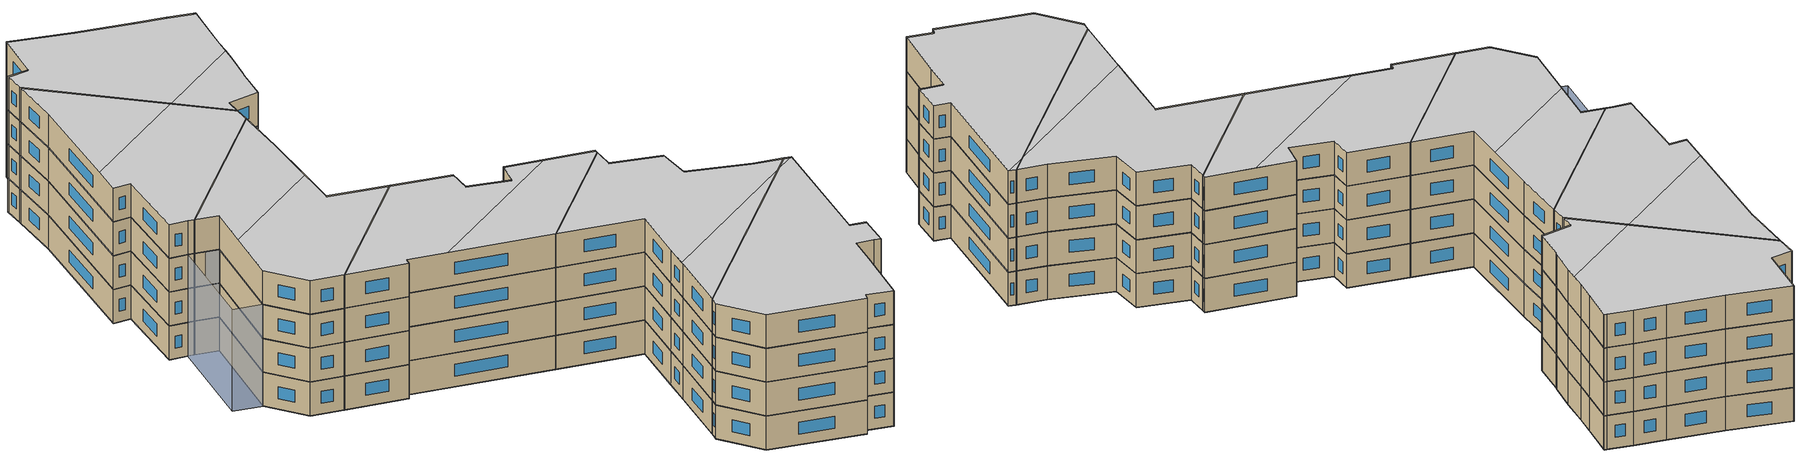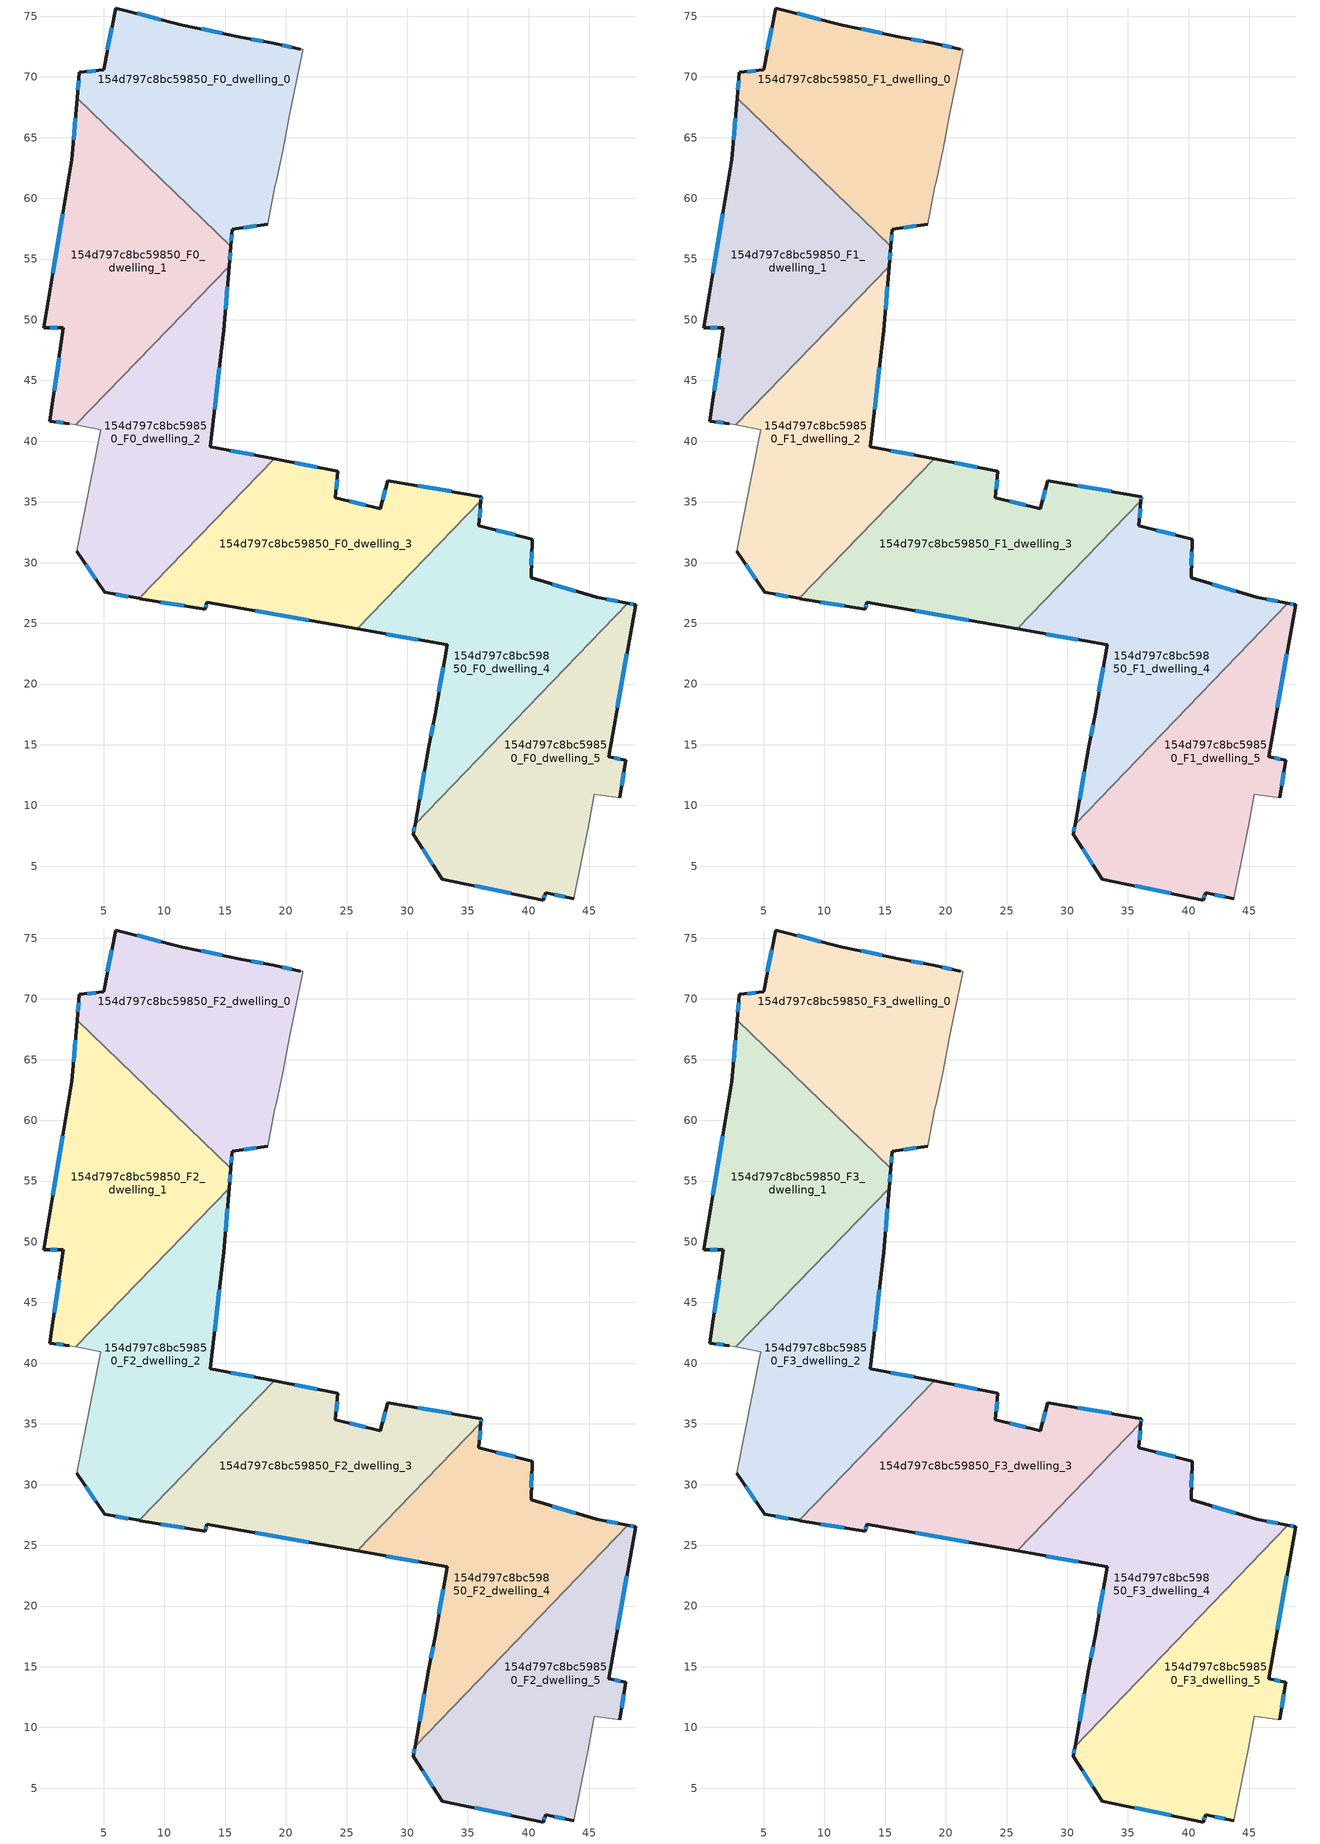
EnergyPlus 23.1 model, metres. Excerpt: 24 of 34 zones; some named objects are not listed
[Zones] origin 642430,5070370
154d797c8bc59850_F0_dwelling_0
 floor ground (EU_floor_Construction): 18.49,57.86 19.09,60.96 19.19,61.36 19.79,64.07 20.29,66.77 20.69,68.77 21.4,72.17 21.4,72.27 21.2,72.27 18.99,72.77 16.29,73.27 11.49,74.28 5.99,75.68 4.98,70.57 2.98,70.37 2.81,68.25 15.47,56.04 15.59,57.46 z0
 wall outside (EU_wall_Construction): 18.49,57.86 15.59,57.46 15.47,56.04 / 2.81,68.25 2.98,70.37 4.98,70.57 5.99,75.68 11.49,74.28 16.29,73.27 18.99,72.77 21.2,72.27 z0:3
 wall adiabatic (EU_wall_Construction): 21.2,72.27 21.4,72.27 21.4,72.17 20.69,68.77 20.29,66.77 19.79,64.07 19.19,61.36 19.09,60.96 18.49,57.86 z0:3
 wall to 154d797c8bc59850_F0_dwelling_1 (EU_wall_Construction): 15.47,56.04 2.81,68.25 z0:3
 window (EU_Window_Construction): 5.31,72.22 5.66,74.03 / 7.76,75.23 9.72,74.73 / 13.04,73.95 14.74,73.6 / 17.16,73.11 18.12,72.93 / 19.7,72.61 20.49,72.43 / 17.55,57.73 16.52,57.59 / 15.55,57 15.51,56.5 / 2.86,68.94 2.93,69.69 / 3.63,70.44 4.34,70.51 z0.97:2.03
154d797c8bc59850_F0_dwelling_1
 floor ground (EU_floor_Construction): 2.71,41.35 15.33,54.43 15.47,56.04 2.81,68.25 2.38,63.17 0.07,49.36 1.68,49.36 0.57,41.65 2.17,41.45 z0
 wall outside (EU_wall_Construction): 15.47,56.04 15.33,54.43 / 2.17,41.45 0.57,41.65 1.68,49.36 0.07,49.36 2.38,63.17 2.81,68.25 z0:3
 wall to 154d797c8bc59850_F0_dwelling_2 (EU_wall_Construction): 15.33,54.43 2.71,41.35 z0:3
 wall adiabatic (EU_wall_Construction): 2.71,41.35 2.17,41.45 z0:3
 window (EU_Window_Construction): 0.82,53.81 1.64,58.72 / 2.52,64.81 2.67,66.61 / 15.42,55.52 15.38,54.95 / 1.66,41.52 1.09,41.59 / 0.93,44.14 1.32,46.88 / 1.16,49.36 0.59,49.36 z0.97:2.03
154d797c8bc59850_F0_dwelling_2
 floor ground (EU_floor_Construction): 7.94,27.05 19.03,38.55 13.78,39.55 14.89,49.16 15.33,54.43 2.71,41.35 4.78,40.95 2.77,30.95 5.07,27.54 z0
 wall outside (EU_wall_Construction): 15.33,54.43 14.89,49.16 13.78,39.55 19.03,38.55 / 7.94,27.05 5.07,27.54 2.77,30.95 z0:3
 wall adiabatic (EU_wall_Construction): 2.77,30.95 4.78,40.95 2.71,41.35 z0:3
 wall to 154d797c8bc59850_F0_dwelling_3 (EU_wall_Construction): 19.03,38.55 7.94,27.05 z0:3
 window (EU_Window_Construction): 4.33,28.64 3.51,29.85 / 15.19,52.73 15.03,50.86 / 14.53,46.06 14.14,42.65 / 15.47,39.23 17.34,38.87 / 7.01,27.21 6,27.38 z0.97:2.03
154d797c8bc59850_F0_dwelling_3
 floor ground (EU_floor_Construction): 25.88,24.54 36.07,35.11 36.1,35.44 28.39,36.74 27.79,34.44 24.09,35.34 24.29,37.54 19.03,38.55 7.94,27.05 7.97,27.04 13.38,26.14 13.48,26.74 z0
 wall outside (EU_wall_Construction): 25.88,24.54 13.48,26.74 13.38,26.14 7.97,27.04 7.94,27.05 / 19.03,38.55 24.29,37.54 24.09,35.34 27.79,34.44 28.39,36.74 36.1,35.44 36.07,35.11 z0:3
 wall to 154d797c8bc59850_F0_dwelling_4 (EU_wall_Construction): 36.07,35.11 25.88,24.54 z0:3
 window (EU_Window_Construction): 27.98,35.18 28.2,36 / 30.88,36.32 33.61,35.86 / 36.09,35.33 36.08,35.21 / 21.88,25.25 17.48,26.03 / 13.45,26.55 13.41,26.33 / 11.63,26.43 9.72,26.75 / 20.73,38.22 22.59,37.87 / 24.22,36.84 24.15,36.05 / 25.28,35.05 26.6,34.73 z0.97:2.03
154d797c8bc59850_F0_dwelling_4
 floor ground (EU_floor_Construction): 30.64,8.47 48.17,26.65 45.6,27.13 40.2,28.74 40.3,31.94 35.9,33.04 36.07,35.11 25.88,24.54 33.29,23.23 32.29,17.53 31.79,14.83 z0
 wall outside (EU_wall_Construction): 30.64,8.47 31.79,14.83 32.29,17.53 33.29,23.23 25.88,24.54 / 36.07,35.11 35.9,33.04 40.3,31.94 40.2,28.74 45.6,27.13 48.17,26.65 z0:3
 wall to 154d797c8bc59850_F0_dwelling_5 (EU_wall_Construction): 48.17,26.65 30.64,8.47 z0:3
 window (EU_Window_Construction): 41.94,28.22 43.86,27.65 / 46.43,26.98 47.34,26.8 / 31.01,10.52 31.42,12.78 / 31.95,15.7 32.13,16.66 / 32.61,19.37 32.97,21.39 / 30.9,23.66 28.27,24.12 / 36.01,34.44 35.95,33.71 / 37.32,32.68 38.88,32.29 / 40.27,30.9 40.23,29.77 z0.97:2.03
154d797c8bc59850_F0_dwelling_5
 floor ground (EU_floor_Construction): 43.69,2.31 44.9,8.22 45.4,10.92 46.9,10.72 47.5,10.62 48,13.72 46.6,14.02 48.8,26.53 48.17,26.65 30.64,8.47 30.48,7.62 32.89,3.92 41.19,2.21 41.39,2.82 z0
 wall outside (EU_wall_Construction): 43.69,2.31 41.39,2.82 41.19,2.21 32.89,3.92 30.48,7.62 30.64,8.47 / 48.17,26.65 48.8,26.53 46.6,14.02 48,13.72 47.5,10.62 z0:3
 wall adiabatic (EU_wall_Construction): 47.5,10.62 46.9,10.72 45.4,10.92 44.9,8.22 43.69,2.31 z0:3
 window (EU_Window_Construction): 47.84,12.72 47.66,11.62 / 42.95,2.48 42.13,2.65 / 41.33,2.62 41.26,2.41 / 38.51,2.76 35.56,3.37 / 32.11,5.11 31.26,6.43 / 30.53,7.9 30.59,8.2 / 48.38,26.61 48.6,26.57 / 48.09,22.5 47.31,18.05 / 47.05,13.92 47.55,13.82 z0.97:2.03
154d797c8bc59850_F1_dwelling_0
 floor to 154d797c8bc59850_F0_dwelling_0 (EU_floor_Construction): 18.49,57.86 19.09,60.96 19.19,61.36 19.79,64.07 20.29,66.77 20.69,68.77 21.4,72.17 21.4,72.27 21.2,72.27 18.99,72.77 16.29,73.27 11.49,74.28 5.99,75.68 4.98,70.57 2.98,70.37 2.81,68.25 15.47,56.04 15.59,57.46 z3
 wall outside (EU_wall_Construction): 18.49,57.86 15.59,57.46 15.47,56.04 / 2.81,68.25 2.98,70.37 4.98,70.57 5.99,75.68 11.49,74.28 16.29,73.27 18.99,72.77 21.2,72.27 z3:6
 wall adiabatic (EU_wall_Construction): 21.2,72.27 21.4,72.27 21.4,72.17 20.69,68.77 20.29,66.77 19.79,64.07 19.19,61.36 19.09,60.96 18.49,57.86 z3:6
 wall to 154d797c8bc59850_F1_dwelling_1 (EU_wall_Construction): 15.47,56.04 2.81,68.25 z3:6
 window (EU_Window_Construction): 5.31,72.22 5.66,74.03 / 7.76,75.23 9.72,74.73 / 13.04,73.95 14.74,73.6 / 17.16,73.11 18.12,72.93 / 19.7,72.61 20.49,72.43 / 17.55,57.73 16.52,57.59 / 15.55,57 15.51,56.5 / 2.86,68.94 2.93,69.69 / 3.63,70.44 4.34,70.51 z3.97:5.03
154d797c8bc59850_F1_dwelling_1
 floor to 154d797c8bc59850_F0_dwelling_1 (EU_floor_Construction): 2.71,41.35 15.33,54.43 15.47,56.04 2.81,68.25 2.38,63.17 0.07,49.36 1.68,49.36 0.57,41.65 2.17,41.45 z3
 wall outside (EU_wall_Construction): 15.47,56.04 15.33,54.43 / 2.17,41.45 0.57,41.65 1.68,49.36 0.07,49.36 2.38,63.17 2.81,68.25 z3:6
 wall to 154d797c8bc59850_F1_dwelling_2 (EU_wall_Construction): 15.33,54.43 2.71,41.35 z3:6
 wall adiabatic (EU_wall_Construction): 2.71,41.35 2.17,41.45 z3:6
 window (EU_Window_Construction): 0.82,53.81 1.64,58.72 / 2.52,64.81 2.67,66.61 / 15.42,55.52 15.38,54.95 / 1.66,41.52 1.09,41.59 / 0.93,44.14 1.32,46.88 / 1.16,49.36 0.59,49.36 z3.97:5.03
154d797c8bc59850_F1_dwelling_2
 floor to 154d797c8bc59850_F0_dwelling_2 (EU_floor_Construction): 7.94,27.05 19.03,38.55 13.78,39.55 14.89,49.16 15.33,54.43 2.71,41.35 4.78,40.95 2.77,30.95 5.07,27.54 z3
 wall outside (EU_wall_Construction): 15.33,54.43 14.89,49.16 13.78,39.55 19.03,38.55 / 7.94,27.05 5.07,27.54 2.77,30.95 z3:6
 wall adiabatic (EU_wall_Construction): 2.77,30.95 4.78,40.95 2.71,41.35 z3:6
 wall to 154d797c8bc59850_F1_dwelling_3 (EU_wall_Construction): 19.03,38.55 7.94,27.05 z3:6
 window (EU_Window_Construction): 4.33,28.64 3.51,29.85 / 15.19,52.73 15.03,50.86 / 14.53,46.06 14.14,42.65 / 15.47,39.23 17.34,38.87 / 7.01,27.21 6,27.38 z3.97:5.03
154d797c8bc59850_F1_dwelling_3
 floor to 154d797c8bc59850_F0_dwelling_3 (EU_floor_Construction): 25.88,24.54 36.07,35.11 36.1,35.44 28.39,36.74 27.79,34.44 24.09,35.34 24.29,37.54 19.03,38.55 7.94,27.05 7.97,27.04 13.38,26.14 13.48,26.74 z3
 wall outside (EU_wall_Construction): 25.88,24.54 13.48,26.74 13.38,26.14 7.97,27.04 7.94,27.05 / 19.03,38.55 24.29,37.54 24.09,35.34 27.79,34.44 28.39,36.74 36.1,35.44 36.07,35.11 z3:6
 wall to 154d797c8bc59850_F1_dwelling_4 (EU_wall_Construction): 36.07,35.11 25.88,24.54 z3:6
 window (EU_Window_Construction): 27.98,35.18 28.2,36 / 30.88,36.32 33.61,35.86 / 36.09,35.33 36.08,35.21 / 21.88,25.25 17.48,26.03 / 13.45,26.55 13.41,26.33 / 11.63,26.43 9.72,26.75 / 20.73,38.22 22.59,37.87 / 24.22,36.84 24.15,36.05 / 25.28,35.05 26.6,34.73 z3.97:5.03
154d797c8bc59850_F1_dwelling_4
 floor to 154d797c8bc59850_F0_dwelling_4 (EU_floor_Construction): 30.64,8.47 48.17,26.65 45.6,27.13 40.2,28.74 40.3,31.94 35.9,33.04 36.07,35.11 25.88,24.54 33.29,23.23 32.29,17.53 31.79,14.83 z3
 wall outside (EU_wall_Construction): 30.64,8.47 31.79,14.83 32.29,17.53 33.29,23.23 25.88,24.54 / 36.07,35.11 35.9,33.04 40.3,31.94 40.2,28.74 45.6,27.13 48.17,26.65 z3:6
 wall to 154d797c8bc59850_F1_dwelling_5 (EU_wall_Construction): 48.17,26.65 30.64,8.47 z3:6
 window (EU_Window_Construction): 41.94,28.22 43.86,27.65 / 46.43,26.98 47.34,26.8 / 31.01,10.52 31.42,12.78 / 31.95,15.7 32.13,16.66 / 32.61,19.37 32.97,21.39 / 30.9,23.66 28.27,24.12 / 36.01,34.44 35.95,33.71 / 37.32,32.68 38.88,32.29 / 40.27,30.9 40.23,29.77 z3.97:5.03
154d797c8bc59850_F1_dwelling_5
 floor to 154d797c8bc59850_F0_dwelling_5 (EU_floor_Construction): 43.69,2.31 44.9,8.22 45.4,10.92 46.9,10.72 47.5,10.62 48,13.72 46.6,14.02 48.8,26.53 48.17,26.65 30.64,8.47 30.48,7.62 32.89,3.92 41.19,2.21 41.39,2.82 z3
 wall outside (EU_wall_Construction): 43.69,2.31 41.39,2.82 41.19,2.21 32.89,3.92 30.48,7.62 30.64,8.47 / 48.17,26.65 48.8,26.53 46.6,14.02 48,13.72 47.5,10.62 z3:6
 wall adiabatic (EU_wall_Construction): 47.5,10.62 46.9,10.72 45.4,10.92 44.9,8.22 43.69,2.31 z3:6
 window (EU_Window_Construction): 47.84,12.72 47.66,11.62 / 42.95,2.48 42.13,2.65 / 41.33,2.62 41.26,2.41 / 38.51,2.76 35.56,3.37 / 32.11,5.11 31.26,6.43 / 30.53,7.9 30.59,8.2 / 48.38,26.61 48.6,26.57 / 48.09,22.5 47.31,18.05 / 47.05,13.92 47.55,13.82 z3.97:5.03
154d797c8bc59850_F2_dwelling_0
 floor to 154d797c8bc59850_F1_dwelling_0 (EU_floor_Construction): 18.49,57.86 19.09,60.96 19.19,61.36 19.79,64.07 20.29,66.77 20.69,68.77 21.4,72.17 21.4,72.27 21.2,72.27 18.99,72.77 16.29,73.27 11.49,74.28 5.99,75.68 4.98,70.57 2.98,70.37 2.81,68.25 15.47,56.04 15.59,57.46 z6
 wall outside (EU_wall_Construction): 18.49,57.86 15.59,57.46 15.47,56.04 / 2.81,68.25 2.98,70.37 4.98,70.57 5.99,75.68 11.49,74.28 16.29,73.27 18.99,72.77 21.2,72.27 z6:9
 wall adiabatic (EU_wall_Construction): 21.2,72.27 21.4,72.27 21.4,72.17 20.69,68.77 20.29,66.77 19.79,64.07 19.19,61.36 19.09,60.96 18.49,57.86 z6:9
 wall to 154d797c8bc59850_F2_dwelling_1 (EU_wall_Construction): 15.47,56.04 2.81,68.25 z6:9
 window (EU_Window_Construction): 5.31,72.22 5.66,74.03 / 7.76,75.23 9.72,74.73 / 13.04,73.95 14.74,73.6 / 17.16,73.11 18.12,72.93 / 19.7,72.61 20.49,72.43 / 17.55,57.73 16.52,57.59 / 15.55,57 15.51,56.5 / 2.86,68.94 2.93,69.69 / 3.63,70.44 4.34,70.51 z6.97:8.03
154d797c8bc59850_F2_dwelling_1
 floor to 154d797c8bc59850_F1_dwelling_1 (EU_floor_Construction): 2.71,41.35 15.33,54.43 15.47,56.04 2.81,68.25 2.38,63.17 0.07,49.36 1.68,49.36 0.57,41.65 2.17,41.45 z6
 wall outside (EU_wall_Construction): 15.47,56.04 15.33,54.43 / 2.17,41.45 0.57,41.65 1.68,49.36 0.07,49.36 2.38,63.17 2.81,68.25 z6:9
 wall to 154d797c8bc59850_F2_dwelling_2 (EU_wall_Construction): 15.33,54.43 2.71,41.35 z6:9
 wall adiabatic (EU_wall_Construction): 2.71,41.35 2.17,41.45 z6:9
 window (EU_Window_Construction): 0.82,53.81 1.64,58.72 / 2.52,64.81 2.67,66.61 / 15.42,55.52 15.38,54.95 / 1.66,41.52 1.09,41.59 / 0.93,44.14 1.32,46.88 / 1.16,49.36 0.59,49.36 z6.97:8.03
154d797c8bc59850_F2_dwelling_2
 floor to 154d797c8bc59850_F1_dwelling_2 (EU_floor_Construction): 7.94,27.05 19.03,38.55 13.78,39.55 14.89,49.16 15.33,54.43 2.71,41.35 4.78,40.95 2.77,30.95 5.07,27.54 z6
 wall outside (EU_wall_Construction): 15.33,54.43 14.89,49.16 13.78,39.55 19.03,38.55 / 7.94,27.05 5.07,27.54 2.77,30.95 z6:9
 wall adiabatic (EU_wall_Construction): 2.77,30.95 4.78,40.95 2.71,41.35 z6:9
 wall to 154d797c8bc59850_F2_dwelling_3 (EU_wall_Construction): 19.03,38.55 7.94,27.05 z6:9
 window (EU_Window_Construction): 4.33,28.64 3.51,29.85 / 15.19,52.73 15.03,50.86 / 14.53,46.06 14.14,42.65 / 15.47,39.23 17.34,38.87 / 7.01,27.21 6,27.38 z6.97:8.03
154d797c8bc59850_F2_dwelling_3
 floor to 154d797c8bc59850_F1_dwelling_3 (EU_floor_Construction): 25.88,24.54 36.07,35.11 36.1,35.44 28.39,36.74 27.79,34.44 24.09,35.34 24.29,37.54 19.03,38.55 7.94,27.05 7.97,27.04 13.38,26.14 13.48,26.74 z6
 wall outside (EU_wall_Construction): 25.88,24.54 13.48,26.74 13.38,26.14 7.97,27.04 7.94,27.05 / 19.03,38.55 24.29,37.54 24.09,35.34 27.79,34.44 28.39,36.74 36.1,35.44 36.07,35.11 z6:9
 wall to 154d797c8bc59850_F2_dwelling_4 (EU_wall_Construction): 36.07,35.11 25.88,24.54 z6:9
 window (EU_Window_Construction): 27.98,35.18 28.2,36 / 30.88,36.32 33.61,35.86 / 36.09,35.33 36.08,35.21 / 21.88,25.25 17.48,26.03 / 13.45,26.55 13.41,26.33 / 11.63,26.43 9.72,26.75 / 20.73,38.22 22.59,37.87 / 24.22,36.84 24.15,36.05 / 25.28,35.05 26.6,34.73 z6.97:8.03
154d797c8bc59850_F2_dwelling_4
 floor to 154d797c8bc59850_F1_dwelling_4 (EU_floor_Construction): 30.64,8.47 48.17,26.65 45.6,27.13 40.2,28.74 40.3,31.94 35.9,33.04 36.07,35.11 25.88,24.54 33.29,23.23 32.29,17.53 31.79,14.83 z6
 wall outside (EU_wall_Construction): 30.64,8.47 31.79,14.83 32.29,17.53 33.29,23.23 25.88,24.54 / 36.07,35.11 35.9,33.04 40.3,31.94 40.2,28.74 45.6,27.13 48.17,26.65 z6:9
 wall to 154d797c8bc59850_F2_dwelling_5 (EU_wall_Construction): 48.17,26.65 30.64,8.47 z6:9
 window (EU_Window_Construction): 41.94,28.22 43.86,27.65 / 46.43,26.98 47.34,26.8 / 31.01,10.52 31.42,12.78 / 31.95,15.7 32.13,16.66 / 32.61,19.37 32.97,21.39 / 30.9,23.66 28.27,24.12 / 36.01,34.44 35.95,33.71 / 37.32,32.68 38.88,32.29 / 40.27,30.9 40.23,29.77 z6.97:8.03
154d797c8bc59850_F2_dwelling_5
 floor to 154d797c8bc59850_F1_dwelling_5 (EU_floor_Construction): 43.69,2.31 44.9,8.22 45.4,10.92 46.9,10.72 47.5,10.62 48,13.72 46.6,14.02 48.8,26.53 48.17,26.65 30.64,8.47 30.48,7.62 32.89,3.92 41.19,2.21 41.39,2.82 z6
 wall outside (EU_wall_Construction): 43.69,2.31 41.39,2.82 41.19,2.21 32.89,3.92 30.48,7.62 30.64,8.47 / 48.17,26.65 48.8,26.53 46.6,14.02 48,13.72 47.5,10.62 z6:9
 wall adiabatic (EU_wall_Construction): 47.5,10.62 46.9,10.72 45.4,10.92 44.9,8.22 43.69,2.31 z6:9
 window (EU_Window_Construction): 47.84,12.72 47.66,11.62 / 42.95,2.48 42.13,2.65 / 41.33,2.62 41.26,2.41 / 38.51,2.76 35.56,3.37 / 32.11,5.11 31.26,6.43 / 30.53,7.9 30.59,8.2 / 48.38,26.61 48.6,26.57 / 48.09,22.5 47.31,18.05 / 47.05,13.92 47.55,13.82 z6.97:8.03
154d797c8bc59850_F3_dwelling_0
 floor to 154d797c8bc59850_F2_dwelling_0 (EU_floor_Construction): 18.49,57.86 19.09,60.96 19.19,61.36 19.79,64.07 20.29,66.77 20.69,68.77 21.4,72.17 21.4,72.27 21.2,72.27 18.99,72.77 16.29,73.27 11.49,74.28 5.99,75.68 4.98,70.57 2.98,70.37 2.81,68.25 15.47,56.04 15.59,57.46 z9
 wall outside (EU_wall_Construction): 18.49,57.86 15.59,57.46 15.47,56.04 / 2.81,68.25 2.98,70.37 4.98,70.57 5.99,75.68 11.49,74.28 16.29,73.27 18.99,72.77 21.2,72.27 z9:12
 wall adiabatic (EU_wall_Construction): 21.2,72.27 21.4,72.27 21.4,72.17 20.69,68.77 20.29,66.77 19.79,64.07 19.19,61.36 19.09,60.96 18.49,57.86 z9:12
 wall to 154d797c8bc59850_F3_dwelling_1 (EU_wall_Construction): 15.47,56.04 2.81,68.25 z9:12
 window (EU_Window_Construction): 5.31,72.22 5.66,74.03 / 7.76,75.23 9.72,74.73 / 13.04,73.95 14.74,73.6 / 17.16,73.11 18.12,72.93 / 19.7,72.61 20.49,72.43 / 17.55,57.73 16.52,57.59 / 15.55,57 15.51,56.5 / 2.86,68.94 2.93,69.69 / 3.63,70.44 4.34,70.51 z9.97:11.03
 ceiling to 154d797c8bc59850_F4_dwelling_0 (EU_floor_Construction): 21.4,72.27 21.4,72.17 20.69,68.77 20.29,66.77 20.04,65.41 11.62,59.75 2.81,68.25 2.98,70.37 4.98,70.57 5.99,75.68 11.49,74.28 16.29,73.27 18.99,72.77 21.2,72.27 z12
 ceiling to 154d797c8bc59850_F4_dwelling_1 (EU_floor_Construction): 20.04,65.41 19.79,64.07 19.19,61.36 19.09,60.96 18.49,57.86 15.59,57.46 15.47,56.04 11.62,59.75 z12
154d797c8bc59850_F3_dwelling_1
 floor to 154d797c8bc59850_F2_dwelling_1 (EU_floor_Construction): 2.71,41.35 15.33,54.43 15.47,56.04 2.81,68.25 2.38,63.17 0.07,49.36 1.68,49.36 0.57,41.65 2.17,41.45 z9
 wall outside (EU_wall_Construction): 15.47,56.04 15.33,54.43 / 2.17,41.45 0.57,41.65 1.68,49.36 0.07,49.36 2.38,63.17 2.81,68.25 z9:12
 wall to 154d797c8bc59850_F3_dwelling_2 (EU_wall_Construction): 15.33,54.43 2.71,41.35 z9:12
 wall adiabatic (EU_wall_Construction): 2.71,41.35 2.17,41.45 z9:12
 window (EU_Window_Construction): 0.82,53.81 1.64,58.72 / 2.52,64.81 2.67,66.61 / 15.42,55.52 15.38,54.95 / 1.66,41.52 1.09,41.59 / 0.93,44.14 1.32,46.88 / 1.16,49.36 0.59,49.36 z9.97:11.03
 ceiling to 154d797c8bc59850_F4_dwelling_1 (EU_floor_Construction): 15.47,56.04 15.33,54.43 2.71,41.35 2.17,41.45 0.57,41.65 1.68,49.36 0.07,49.36 0.57,52.31 11.62,59.75 z12
 ceiling to 154d797c8bc59850_F4_dwelling_0 (EU_floor_Construction): 11.62,59.75 0.57,52.31 2.38,63.17 2.81,68.25 z12
154d797c8bc59850_F3_dwelling_2
 floor to 154d797c8bc59850_F2_dwelling_2 (EU_floor_Construction): 7.94,27.05 19.03,38.55 13.78,39.55 14.89,49.16 15.33,54.43 2.71,41.35 4.78,40.95 2.77,30.95 5.07,27.54 z9
 wall outside (EU_wall_Construction): 15.33,54.43 14.89,49.16 13.78,39.55 19.03,38.55 / 7.94,27.05 5.07,27.54 2.77,30.95 z9:12
 wall adiabatic (EU_wall_Construction): 2.77,30.95 4.78,40.95 2.71,41.35 z9:12
 wall to 154d797c8bc59850_F3_dwelling_3 (EU_wall_Construction): 19.03,38.55 7.94,27.05 z9:12
 window (EU_Window_Construction): 4.33,28.64 3.51,29.85 / 15.19,52.73 15.03,50.86 / 14.53,46.06 14.14,42.65 / 15.47,39.23 17.34,38.87 / 7.01,27.21 6,27.38 z9.97:11.03
 ceiling to 154d797c8bc59850_F4_dwelling_2 (EU_floor_Construction): 14.24,43.55 13.78,39.55 19.03,38.55 7.94,27.05 5.07,27.54 2.77,30.95 3.9,36.59 z12
 ceiling to 154d797c8bc59850_F4_dwelling_1 (EU_floor_Construction): 15.33,54.43 14.89,49.16 14.24,43.55 3.9,36.59 4.78,40.95 2.71,41.35 z12
154d797c8bc59850_F3_dwelling_3
 floor to 154d797c8bc59850_F2_dwelling_3 (EU_floor_Construction): 25.88,24.54 36.07,35.11 36.1,35.44 28.39,36.74 27.79,34.44 24.09,35.34 24.29,37.54 19.03,38.55 7.94,27.05 7.97,27.04 13.38,26.14 13.48,26.74 z9
 wall outside (EU_wall_Construction): 25.88,24.54 13.48,26.74 13.38,26.14 7.97,27.04 7.94,27.05 / 19.03,38.55 24.29,37.54 24.09,35.34 27.79,34.44 28.39,36.74 36.1,35.44 36.07,35.11 z9:12
 wall to 154d797c8bc59850_F3_dwelling_4 (EU_wall_Construction): 36.07,35.11 25.88,24.54 z9:12
 window (EU_Window_Construction): 27.98,35.18 28.2,36 / 30.88,36.32 33.61,35.86 / 36.09,35.33 36.08,35.21 / 21.88,25.25 17.48,26.03 / 13.45,26.55 13.41,26.33 / 11.63,26.43 9.72,26.75 / 20.73,38.22 22.59,37.87 / 24.22,36.84 24.15,36.05 / 25.28,35.05 26.6,34.73 z9.97:11.03
 ceiling to 154d797c8bc59850_F4_dwelling_2 (EU_floor_Construction): 31.77,36.17 16.86,26.14 13.48,26.74 13.38,26.14 7.97,27.04 7.94,27.05 19.03,38.55 24.29,37.54 24.09,35.34 27.79,34.44 28.39,36.74 z12
 ceiling to 154d797c8bc59850_F4_dwelling_3 (EU_floor_Construction): 36.1,35.44 36.07,35.11 25.88,24.54 16.86,26.14 31.77,36.17 z12
154d797c8bc59850_F3_dwelling_4
 floor to 154d797c8bc59850_F2_dwelling_4 (EU_floor_Construction): 30.64,8.47 48.17,26.65 45.6,27.13 40.2,28.74 40.3,31.94 35.9,33.04 36.07,35.11 25.88,24.54 33.29,23.23 32.29,17.53 31.79,14.83 z9
 wall outside (EU_wall_Construction): 30.64,8.47 31.79,14.83 32.29,17.53 33.29,23.23 25.88,24.54 / 36.07,35.11 35.9,33.04 40.3,31.94 40.2,28.74 45.6,27.13 48.17,26.65 z9:12
 wall to 154d797c8bc59850_F3_dwelling_5 (EU_wall_Construction): 48.17,26.65 30.64,8.47 z9:12
 window (EU_Window_Construction): 41.94,28.22 43.86,27.65 / 46.43,26.98 47.34,26.8 / 31.01,10.52 31.42,12.78 / 31.95,15.7 32.13,16.66 / 32.61,19.37 32.97,21.39 / 30.9,23.66 28.27,24.12 / 36.01,34.44 35.95,33.71 / 37.32,32.68 38.88,32.29 / 40.27,30.9 40.23,29.77 z9.97:11.03
 ceiling to 154d797c8bc59850_F4_dwelling_4 (EU_floor_Construction): 46.72,25.15 30.64,8.47 31.79,14.83 31.84,15.14 z12
 ceiling to 154d797c8bc59850_F4_dwelling_3 (EU_floor_Construction): 45.6,27.13 48.17,26.65 46.72,25.15 31.84,15.14 32.29,17.53 33.29,23.23 25.88,24.54 36.07,35.11 35.9,33.04 40.3,31.94 40.2,28.74 z12
154d797c8bc59850_F3_dwelling_5
 floor to 154d797c8bc59850_F2_dwelling_5 (EU_floor_Construction): 43.69,2.31 44.9,8.22 45.4,10.92 46.9,10.72 47.5,10.62 48,13.72 46.6,14.02 48.8,26.53 48.17,26.65 30.64,8.47 30.48,7.62 32.89,3.92 41.19,2.21 41.39,2.82 z9
 wall outside (EU_wall_Construction): 43.69,2.31 41.39,2.82 41.19,2.21 32.89,3.92 30.48,7.62 30.64,8.47 / 48.17,26.65 48.8,26.53 46.6,14.02 48,13.72 47.5,10.62 z9:12
 wall adiabatic (EU_wall_Construction): 47.5,10.62 46.9,10.72 45.4,10.92 44.9,8.22 43.69,2.31 z9:12
 window (EU_Window_Construction): 47.84,12.72 47.66,11.62 / 42.95,2.48 42.13,2.65 / 41.33,2.62 41.26,2.41 / 38.51,2.76 35.56,3.37 / 32.11,5.11 31.26,6.43 / 30.53,7.9 30.59,8.2 / 48.38,26.61 48.6,26.57 / 48.09,22.5 47.31,18.05 / 47.05,13.92 47.55,13.82 z9.97:11.03
 ceiling to 154d797c8bc59850_F4_dwelling_4 (EU_floor_Construction): 48.8,26.53 46.6,14.02 48,13.72 47.5,10.62 46.9,10.72 45.4,10.92 44.9,8.22 43.69,2.31 41.39,2.82 41.19,2.21 32.89,3.92 30.48,7.62 30.64,8.47 46.72,25.15 48.79,26.53 z12
 ceiling to 154d797c8bc59850_F4_dwelling_3 (EU_floor_Construction): 48.79,26.53 46.72,25.15 48.17,26.65 z12
shading: 2.17,41.45 4.78,40.95 / 4.78,40.95 2.84,30.93 / 2.84,30.93 0.24,31.43 / 0.24,31.43 2.17,41.45 z0:9
[Building]
EU S2 Campaign: North Axis=0; Terrain=City; Solar Distribution=FullExterior
[Site:Location]
Lyon-Bron: Latitude=45.75; Longitude=5; Time Zone=1; Elevation=198
[SizingPeriod:WeatherFileDays]
AnnualSizingPeriod: Begin Month=1; Begin Day of Month=1; End Month=12; End Day of Month=31; Day of Week for Start Day=Monday; Use Weather File Daylight Saving Period=No; Use Weather File Rain and Snow Indicators=No
[MATERIAL]
EU_InternalMass_Material: Roughness=MediumRough; Thickness=0.1; Conductivity=1; Density=1800; Specific Heat=900; Thermal Absorptance=0.9; Solar Absorptance=0.7; Visible Absorptance=0.7
[MATERIAL:NOMASS] Roughness=MediumRough; Thermal Absorptance=0.9; Solar Absorptance=0.7; Visible Absorptance=0.7
Name | Thermal Resistance
EU_wall_NoMass | 1.1366
EU_floor_NoMass | 1.85445
[WINDOWMATERIAL:SIMPLEGLAZINGSYSTEM]
EU_Window_SimpleGlazing: UFactor=2.60161; Solar Heat Gain Coefficient=0.76; Visible Transmittance=0.76
[CONSTRUCTION]
EU_wall_Construction: EU_wall_NoMass
EU_floor_Construction: EU_floor_NoMass
EU_InternalMass_Construction: EU_InternalMass_Material
EU_Window_Construction: EU_Window_SimpleGlazing
[ZONE] Type=1; Multiplier=1; Ceiling Height=autocalculate; Floor Area=autocalculate; Part of Total Floor Area=Yes
Name | Volume
154d797c8bc59850_F0_dwelling_0; 154d797c8bc59850_F1_dwelling_0; 154d797c8bc59850_F2_dwelling_0; 154d797c8bc59850_F3_dwelling_0 | 645.086
154d797c8bc59850_F0_dwelling_1; 154d797c8bc59850_F1_dwelling_1; 154d797c8bc59850_F2_dwelling_1; 154d797c8bc59850_F3_dwelling_1 | 645.111
154d797c8bc59850_F0_dwelling_2; 154d797c8bc59850_F1_dwelling_2; 154d797c8bc59850_F2_dwelling_2; 154d797c8bc59850_F3_dwelling_2 | 645.115
154d797c8bc59850_F0_dwelling_3; 154d797c8bc59850_F1_dwelling_3; 154d797c8bc59850_F2_dwelling_3; 154d797c8bc59850_F3_dwelling_3 | 645.105
154d797c8bc59850_F0_dwelling_4; 154d797c8bc59850_F1_dwelling_4; 154d797c8bc59850_F2_dwelling_4; 154d797c8bc59850_F3_dwelling_4 | 645.072
154d797c8bc59850_F0_dwelling_5; 154d797c8bc59850_F1_dwelling_5; 154d797c8bc59850_F2_dwelling_5; 154d797c8bc59850_F3_dwelling_5 | 645.103
[INTERNALMASS] Construction=EU_InternalMass_Construction
Name | Zone or ZoneList | Surface Area
154d797c8bc59850_F0_dwelling_0_EU_InternalMass | 154d797c8bc59850_F0_dwelling_0 | 215.029
154d797c8bc59850_F0_dwelling_1_EU_InternalMass | 154d797c8bc59850_F0_dwelling_1 | 215.038
154d797c8bc59850_F0_dwelling_2_EU_InternalMass | 154d797c8bc59850_F0_dwelling_2 | 215.038
154d797c8bc59850_F0_dwelling_3_EU_InternalMass | 154d797c8bc59850_F0_dwelling_3 | 215.035
154d797c8bc59850_F0_dwelling_4_EU_InternalMass | 154d797c8bc59850_F0_dwelling_4 | 215.024
154d797c8bc59850_F0_dwelling_5_EU_InternalMass | 154d797c8bc59850_F0_dwelling_5 | 215.034
154d797c8bc59850_F1_dwelling_0_EU_InternalMass | 154d797c8bc59850_F1_dwelling_0 | 215.029
154d797c8bc59850_F1_dwelling_1_EU_InternalMass | 154d797c8bc59850_F1_dwelling_1 | 215.038
154d797c8bc59850_F1_dwelling_2_EU_InternalMass | 154d797c8bc59850_F1_dwelling_2 | 215.038
154d797c8bc59850_F1_dwelling_3_EU_InternalMass | 154d797c8bc59850_F1_dwelling_3 | 215.035
154d797c8bc59850_F1_dwelling_4_EU_InternalMass | 154d797c8bc59850_F1_dwelling_4 | 215.024
154d797c8bc59850_F1_dwelling_5_EU_InternalMass | 154d797c8bc59850_F1_dwelling_5 | 215.034
154d797c8bc59850_F2_dwelling_0_EU_InternalMass | 154d797c8bc59850_F2_dwelling_0 | 215.029
154d797c8bc59850_F2_dwelling_1_EU_InternalMass | 154d797c8bc59850_F2_dwelling_1 | 215.038
154d797c8bc59850_F2_dwelling_2_EU_InternalMass | 154d797c8bc59850_F2_dwelling_2 | 215.038
154d797c8bc59850_F2_dwelling_3_EU_InternalMass | 154d797c8bc59850_F2_dwelling_3 | 215.035
154d797c8bc59850_F2_dwelling_4_EU_InternalMass | 154d797c8bc59850_F2_dwelling_4 | 215.024
154d797c8bc59850_F2_dwelling_5_EU_InternalMass | 154d797c8bc59850_F2_dwelling_5 | 215.034
154d797c8bc59850_F3_dwelling_0_EU_InternalMass | 154d797c8bc59850_F3_dwelling_0 | 215.029
154d797c8bc59850_F3_dwelling_1_EU_InternalMass | 154d797c8bc59850_F3_dwelling_1 | 215.038
154d797c8bc59850_F3_dwelling_2_EU_InternalMass | 154d797c8bc59850_F3_dwelling_2 | 215.038
154d797c8bc59850_F3_dwelling_3_EU_InternalMass | 154d797c8bc59850_F3_dwelling_3 | 215.035
154d797c8bc59850_F3_dwelling_4_EU_InternalMass | 154d797c8bc59850_F3_dwelling_4 | 215.024
154d797c8bc59850_F3_dwelling_5_EU_InternalMass | 154d797c8bc59850_F3_dwelling_5 | 215.034
[OTHEREQUIPMENT] Fuel Type=Electricity; Design Level Calculation Method=Watts/Area; Power per Zone Floor Area=1; Fraction Latent=0; Fraction Radiant=0; Fraction Lost=0; Carbon Dioxide Generation Rate=0; EndUse Subcategory=EU_Step8_InternalGains
Name | Zone or ZoneList or Space or SpaceList | Schedule
EU_Step8_InternalGain_154d797c8bc59850_F0_dwelling_0_f000 | 154d797c8bc59850_F0_dwelling_0 | EU_Step8_GainSchedule_154d797c8bc59850_F0_dwelling_0_f000
EU_Step8_InternalGain_154d797c8bc59850_F0_dwelling_1_f000 | 154d797c8bc59850_F0_dwelling_1 | EU_Step8_GainSchedule_154d797c8bc59850_F0_dwelling_1_f000
EU_Step8_InternalGain_154d797c8bc59850_F0_dwelling_2_f000 | 154d797c8bc59850_F0_dwelling_2 | EU_Step8_GainSchedule_154d797c8bc59850_F0_dwelling_2_f000
EU_Step8_InternalGain_154d797c8bc59850_F0_dwelling_3_f000 | 154d797c8bc59850_F0_dwelling_3 | EU_Step8_GainSchedule_154d797c8bc59850_F0_dwelling_3_f000
EU_Step8_InternalGain_154d797c8bc59850_F0_dwelling_4_f000 | 154d797c8bc59850_F0_dwelling_4 | EU_Step8_GainSchedule_154d797c8bc59850_F0_dwelling_4_f000
EU_Step8_InternalGain_154d797c8bc59850_F0_dwelling_5_f000 | 154d797c8bc59850_F0_dwelling_5 | EU_Step8_GainSchedule_154d797c8bc59850_F0_dwelling_5_f000
EU_Step8_InternalGain_154d797c8bc59850_F1_dwelling_0_f000 | 154d797c8bc59850_F1_dwelling_0 | EU_Step8_GainSchedule_154d797c8bc59850_F1_dwelling_0_f000
EU_Step8_InternalGain_154d797c8bc59850_F1_dwelling_1_f000 | 154d797c8bc59850_F1_dwelling_1 | EU_Step8_GainSchedule_154d797c8bc59850_F1_dwelling_1_f000
EU_Step8_InternalGain_154d797c8bc59850_F1_dwelling_2_f000 | 154d797c8bc59850_F1_dwelling_2 | EU_Step8_GainSchedule_154d797c8bc59850_F1_dwelling_2_f000
EU_Step8_InternalGain_154d797c8bc59850_F1_dwelling_3_f000 | 154d797c8bc59850_F1_dwelling_3 | EU_Step8_GainSchedule_154d797c8bc59850_F1_dwelling_3_f000
EU_Step8_InternalGain_154d797c8bc59850_F1_dwelling_4_f000 | 154d797c8bc59850_F1_dwelling_4 | EU_Step8_GainSchedule_154d797c8bc59850_F1_dwelling_4_f000
EU_Step8_InternalGain_154d797c8bc59850_F1_dwelling_5_f000 | 154d797c8bc59850_F1_dwelling_5 | EU_Step8_GainSchedule_154d797c8bc59850_F1_dwelling_5_f000
EU_Step8_InternalGain_154d797c8bc59850_F2_dwelling_0_f000 | 154d797c8bc59850_F2_dwelling_0 | EU_Step8_GainSchedule_154d797c8bc59850_F2_dwelling_0_f000
EU_Step8_InternalGain_154d797c8bc59850_F2_dwelling_1_f000 | 154d797c8bc59850_F2_dwelling_1 | EU_Step8_GainSchedule_154d797c8bc59850_F2_dwelling_1_f000
EU_Step8_InternalGain_154d797c8bc59850_F2_dwelling_2_f000 | 154d797c8bc59850_F2_dwelling_2 | EU_Step8_GainSchedule_154d797c8bc59850_F2_dwelling_2_f000
EU_Step8_InternalGain_154d797c8bc59850_F2_dwelling_3_f000 | 154d797c8bc59850_F2_dwelling_3 | EU_Step8_GainSchedule_154d797c8bc59850_F2_dwelling_3_f000
EU_Step8_InternalGain_154d797c8bc59850_F2_dwelling_4_f000 | 154d797c8bc59850_F2_dwelling_4 | EU_Step8_GainSchedule_154d797c8bc59850_F2_dwelling_4_f000
EU_Step8_InternalGain_154d797c8bc59850_F2_dwelling_5_f000 | 154d797c8bc59850_F2_dwelling_5 | EU_Step8_GainSchedule_154d797c8bc59850_F2_dwelling_5_f000
EU_Step8_InternalGain_154d797c8bc59850_F3_dwelling_0_f000 | 154d797c8bc59850_F3_dwelling_0 | EU_Step8_GainSchedule_154d797c8bc59850_F3_dwelling_0_f000
EU_Step8_InternalGain_154d797c8bc59850_F3_dwelling_1_f000 | 154d797c8bc59850_F3_dwelling_1 | EU_Step8_GainSchedule_154d797c8bc59850_F3_dwelling_1_f000
EU_Step8_InternalGain_154d797c8bc59850_F3_dwelling_2_f000 | 154d797c8bc59850_F3_dwelling_2 | EU_Step8_GainSchedule_154d797c8bc59850_F3_dwelling_2_f000
EU_Step8_InternalGain_154d797c8bc59850_F3_dwelling_3_f000 | 154d797c8bc59850_F3_dwelling_3 | EU_Step8_GainSchedule_154d797c8bc59850_F3_dwelling_3_f000
EU_Step8_InternalGain_154d797c8bc59850_F3_dwelling_4_f000 | 154d797c8bc59850_F3_dwelling_4 | EU_Step8_GainSchedule_154d797c8bc59850_F3_dwelling_4_f000
EU_Step8_InternalGain_154d797c8bc59850_F3_dwelling_5_f000 | 154d797c8bc59850_F3_dwelling_5 | EU_Step8_GainSchedule_154d797c8bc59850_F3_dwelling_5_f000
[ZONEVENTILATION:DESIGNFLOWRATE] Schedule=EU_AlwaysOn; Design Flow Rate Calculation Method=AirChanges/Hour; Air Changes per Hour=0.473019; Ventilation Type=Natural; Fan Pressure Rise=0; Fan Total Efficiency=1; Constant Term Coefficient=1; Temperature Term Coefficient=0; Velocity Term Coefficient=0; Velocity Squared Term Coefficient=0; Minimum Indoor Temperature=-100; Maximum Indoor Temperature=100; Delta Temperature=-100; Minimum Outdoor Temperature=-100; Maximum Outdoor Temperature=100; Maximum Wind Speed=40
Name | Zone or ZoneList or Space or SpaceList
EU_ConstantAir_154d797c8bc59850_F0_dwelling_0 | 154d797c8bc59850_F0_dwelling_0
EU_ConstantAir_154d797c8bc59850_F0_dwelling_1 | 154d797c8bc59850_F0_dwelling_1
EU_ConstantAir_154d797c8bc59850_F0_dwelling_2 | 154d797c8bc59850_F0_dwelling_2
EU_ConstantAir_154d797c8bc59850_F0_dwelling_3 | 154d797c8bc59850_F0_dwelling_3
EU_ConstantAir_154d797c8bc59850_F0_dwelling_4 | 154d797c8bc59850_F0_dwelling_4
EU_ConstantAir_154d797c8bc59850_F0_dwelling_5 | 154d797c8bc59850_F0_dwelling_5
EU_ConstantAir_154d797c8bc59850_F1_dwelling_0 | 154d797c8bc59850_F1_dwelling_0
EU_ConstantAir_154d797c8bc59850_F1_dwelling_1 | 154d797c8bc59850_F1_dwelling_1
EU_ConstantAir_154d797c8bc59850_F1_dwelling_2 | 154d797c8bc59850_F1_dwelling_2
EU_ConstantAir_154d797c8bc59850_F1_dwelling_3 | 154d797c8bc59850_F1_dwelling_3
EU_ConstantAir_154d797c8bc59850_F1_dwelling_4 | 154d797c8bc59850_F1_dwelling_4
EU_ConstantAir_154d797c8bc59850_F1_dwelling_5 | 154d797c8bc59850_F1_dwelling_5
EU_ConstantAir_154d797c8bc59850_F2_dwelling_0 | 154d797c8bc59850_F2_dwelling_0
EU_ConstantAir_154d797c8bc59850_F2_dwelling_1 | 154d797c8bc59850_F2_dwelling_1
EU_ConstantAir_154d797c8bc59850_F2_dwelling_2 | 154d797c8bc59850_F2_dwelling_2
EU_ConstantAir_154d797c8bc59850_F2_dwelling_3 | 154d797c8bc59850_F2_dwelling_3
EU_ConstantAir_154d797c8bc59850_F2_dwelling_4 | 154d797c8bc59850_F2_dwelling_4
EU_ConstantAir_154d797c8bc59850_F2_dwelling_5 | 154d797c8bc59850_F2_dwelling_5
EU_ConstantAir_154d797c8bc59850_F3_dwelling_0 | 154d797c8bc59850_F3_dwelling_0
EU_ConstantAir_154d797c8bc59850_F3_dwelling_1 | 154d797c8bc59850_F3_dwelling_1
EU_ConstantAir_154d797c8bc59850_F3_dwelling_2 | 154d797c8bc59850_F3_dwelling_2
EU_ConstantAir_154d797c8bc59850_F3_dwelling_3 | 154d797c8bc59850_F3_dwelling_3
EU_ConstantAir_154d797c8bc59850_F3_dwelling_4 | 154d797c8bc59850_F3_dwelling_4
EU_ConstantAir_154d797c8bc59850_F3_dwelling_5 | 154d797c8bc59850_F3_dwelling_5
[HVACTEMPLATE:THERMOSTAT] Constant Heating Setpoint=20; Constant Cooling Setpoint=50
EU_HeatOnly_154d797c8bc59850_F0_dwelling_0; EU_HeatOnly_154d797c8bc59850_F0_dwelling_1; EU_HeatOnly_154d797c8bc59850_F0_dwelling_2; EU_HeatOnly_154d797c8bc59850_F0_dwelling_3; EU_HeatOnly_154d797c8bc59850_F0_dwelling_4; EU_HeatOnly_154d797c8bc59850_F0_dwelling_5; EU_HeatOnly_154d797c8bc59850_F1_dwelling_0; EU_HeatOnly_154d797c8bc59850_F1_dwelling_1; EU_HeatOnly_154d797c8bc59850_F1_dwelling_2; EU_HeatOnly_154d797c8bc59850_F1_dwelling_3; EU_HeatOnly_154d797c8bc59850_F1_dwelling_4; EU_HeatOnly_154d797c8bc59850_F1_dwelling_5; EU_HeatOnly_154d797c8bc59850_F2_dwelling_0; EU_HeatOnly_154d797c8bc59850_F2_dwelling_1; EU_HeatOnly_154d797c8bc59850_F2_dwelling_2; EU_HeatOnly_154d797c8bc59850_F2_dwelling_3; EU_HeatOnly_154d797c8bc59850_F2_dwelling_4
[HVACTEMPLATE:ZONE:IDEALLOADSAIRSYSTEM] System Availability Schedule=EU_AlwaysOn; Maximum Heating Supply Air Temperature=50; Minimum Cooling Supply Air Temperature=13; Maximum Heating Supply Air Humidity Ratio=0.0156; Minimum Cooling Supply Air Humidity Ratio=0.0077; Heating Limit=NoLimit; Cooling Limit=NoLimit; Heating Availability Schedule=EU_AlwaysOn; Cooling Availability Schedule=EU_CoolingOff; Dehumidification Control Type=ConstantSensibleHeatRatio; Cooling Sensible Heat Ratio=0.7; Dehumidification Setpoint=60; Humidification Control Type=None; Humidification Setpoint=30; Outdoor Air Method=None; Outdoor Air Flow Rate per Person=0.00944; Outdoor Air Flow Rate per Zone Floor Area=0; Outdoor Air Flow Rate per Zone=0; Demand Controlled Ventilation Type=None; Outdoor Air Economizer Type=NoEconomizer; Heat Recovery Type=None; Sensible Heat Recovery Effectiveness=0.7; Latent Heat Recovery Effectiveness=0.65
Name | Template Thermostat
154d797c8bc59850_F0_dwelling_0 | EU_HeatOnly_154d797c8bc59850_F0_dwelling_0
154d797c8bc59850_F0_dwelling_1 | EU_HeatOnly_154d797c8bc59850_F0_dwelling_1
154d797c8bc59850_F0_dwelling_2 | EU_HeatOnly_154d797c8bc59850_F0_dwelling_2
154d797c8bc59850_F0_dwelling_3 | EU_HeatOnly_154d797c8bc59850_F0_dwelling_3
154d797c8bc59850_F0_dwelling_4 | EU_HeatOnly_154d797c8bc59850_F0_dwelling_4
154d797c8bc59850_F0_dwelling_5 | EU_HeatOnly_154d797c8bc59850_F0_dwelling_5
154d797c8bc59850_F1_dwelling_0 | EU_HeatOnly_154d797c8bc59850_F1_dwelling_0
154d797c8bc59850_F1_dwelling_1 | EU_HeatOnly_154d797c8bc59850_F1_dwelling_1
154d797c8bc59850_F1_dwelling_2 | EU_HeatOnly_154d797c8bc59850_F1_dwelling_2
154d797c8bc59850_F1_dwelling_3 | EU_HeatOnly_154d797c8bc59850_F1_dwelling_3
154d797c8bc59850_F1_dwelling_4 | EU_HeatOnly_154d797c8bc59850_F1_dwelling_4
154d797c8bc59850_F1_dwelling_5 | EU_HeatOnly_154d797c8bc59850_F1_dwelling_5
154d797c8bc59850_F2_dwelling_0 | EU_HeatOnly_154d797c8bc59850_F2_dwelling_0
154d797c8bc59850_F2_dwelling_1 | EU_HeatOnly_154d797c8bc59850_F2_dwelling_1
154d797c8bc59850_F2_dwelling_2 | EU_HeatOnly_154d797c8bc59850_F2_dwelling_2
154d797c8bc59850_F2_dwelling_3 | EU_HeatOnly_154d797c8bc59850_F2_dwelling_3
154d797c8bc59850_F2_dwelling_4 | EU_HeatOnly_154d797c8bc59850_F2_dwelling_4
154d797c8bc59850_F2_dwelling_5 | EU_HeatOnly_154d797c8bc59850_F2_dwelling_5
154d797c8bc59850_F3_dwelling_0 | EU_HeatOnly_154d797c8bc59850_F3_dwelling_0
154d797c8bc59850_F3_dwelling_1 | EU_HeatOnly_154d797c8bc59850_F3_dwelling_1
154d797c8bc59850_F3_dwelling_2 | EU_HeatOnly_154d797c8bc59850_F3_dwelling_2
154d797c8bc59850_F3_dwelling_3 | EU_HeatOnly_154d797c8bc59850_F3_dwelling_3
154d797c8bc59850_F3_dwelling_4 | EU_HeatOnly_154d797c8bc59850_F3_dwelling_4
154d797c8bc59850_F3_dwelling_5 | EU_HeatOnly_154d797c8bc59850_F3_dwelling_5
[SIZING:ZONE] Zone Cooling Design Supply Air Temperature Input Method=SupplyAirTemperature; Zone Cooling Design Supply Air Temperature=13; Zone Heating Design Supply Air Temperature Input Method=SupplyAirTemperature; Zone Heating Design Supply Air Temperature=50; Zone Cooling Design Supply Air Humidity Ratio=0.008; Zone Heating Design Supply Air Humidity Ratio=0.008; Cooling Design Air Flow Method=DesignDay; Cooling Design Air Flow Rate=0; Cooling Minimum Air Flow per Zone Floor Area=0.000762; Cooling Minimum Air Flow=0; Cooling Minimum Air Flow Fraction=0.2; Heating Design Air Flow Method=DesignDay; Heating Design Air Flow Rate=0; Heating Maximum Air Flow per Zone Floor Area=0.002032; Heating Maximum Air Flow=0.141576; Heating Maximum Air Flow Fraction=0.3; Account for Dedicated Outdoor Air System=No; Dedicated Outdoor Air System Control Strategy=NeutralSupplyAir; Dedicated Outdoor Air Low Setpoint Temperature for Design=autosize; Dedicated Outdoor Air High Setpoint Temperature for Design=autosize; Zone Load Sizing Method=Sensible Load Only No Latent Load; Zone Latent Cooling Design Supply Air Humidity Ratio Input Method=HumidityRatioDifference; Zone Cooling Design Supply Air Humidity Ratio Difference=0.005; Zone Latent Heating Design Supply Air Humidity Ratio Input Method=HumidityRatioDifference; Zone Humidification Design Supply Air Humidity Ratio Difference=0.005
154d797c8bc59850_F0_dwelling_0; 154d797c8bc59850_F0_dwelling_1; 154d797c8bc59850_F0_dwelling_2; 154d797c8bc59850_F0_dwelling_3; 154d797c8bc59850_F0_dwelling_4; 154d797c8bc59850_F0_dwelling_5; 154d797c8bc59850_F1_dwelling_0; 154d797c8bc59850_F1_dwelling_1; 154d797c8bc59850_F1_dwelling_2; 154d797c8bc59850_F1_dwelling_3; 154d797c8bc59850_F1_dwelling_4; 154d797c8bc59850_F1_dwelling_5; 154d797c8bc59850_F2_dwelling_0; 154d797c8bc59850_F2_dwelling_1; 154d797c8bc59850_F2_dwelling_2; 154d797c8bc59850_F2_dwelling_3; 154d797c8bc59850_F2_dwelling_4; 154d797c8bc59850_F2_dwelling_5; 154d797c8bc59850_F3_dwelling_0; 154d797c8bc59850_F3_dwelling_1; 154d797c8bc59850_F3_dwelling_2; 154d797c8bc59850_F3_dwelling_3; 154d797c8bc59850_F3_dwelling_4; 154d797c8bc59850_F3_dwelling_5
[SCHEDULE:CONSTANT]
Name | Hourly Value
EU_AlwaysOn | 1
EU_CoolingOff | 0
[SCHEDULE:FILE] Column Number=1; Rows to Skip at Top=0; Number of Hours of Data=8760; Column Separator=Comma; Interpolate to Timestep=No; Minutes per Item=60; Adjust Schedule for Daylight Savings=Yes
Name | File
EU_Step8_GainSchedule_154d797c8bc59850_F0_dwelling_0_f000 | ../../schedules/154d797c8bc59850/154d797c8bc59850_F0_dwelling_0_f000_gain.csv
EU_Step8_GainSchedule_154d797c8bc59850_F0_dwelling_1_f000 | ../../schedules/154d797c8bc59850/154d797c8bc59850_F0_dwelling_1_f000_gain.csv
EU_Step8_GainSchedule_154d797c8bc59850_F0_dwelling_2_f000 | ../../schedules/154d797c8bc59850/154d797c8bc59850_F0_dwelling_2_f000_gain.csv
EU_Step8_GainSchedule_154d797c8bc59850_F0_dwelling_3_f000 | ../../schedules/154d797c8bc59850/154d797c8bc59850_F0_dwelling_3_f000_gain.csv
EU_Step8_GainSchedule_154d797c8bc59850_F0_dwelling_4_f000 | ../../schedules/154d797c8bc59850/154d797c8bc59850_F0_dwelling_4_f000_gain.csv
EU_Step8_GainSchedule_154d797c8bc59850_F0_dwelling_5_f000 | ../../schedules/154d797c8bc59850/154d797c8bc59850_F0_dwelling_5_f000_gain.csv
EU_Step8_GainSchedule_154d797c8bc59850_F1_dwelling_0_f000 | ../../schedules/154d797c8bc59850/154d797c8bc59850_F1_dwelling_0_f000_gain.csv
EU_Step8_GainSchedule_154d797c8bc59850_F1_dwelling_1_f000 | ../../schedules/154d797c8bc59850/154d797c8bc59850_F1_dwelling_1_f000_gain.csv
EU_Step8_GainSchedule_154d797c8bc59850_F1_dwelling_2_f000 | ../../schedules/154d797c8bc59850/154d797c8bc59850_F1_dwelling_2_f000_gain.csv
EU_Step8_GainSchedule_154d797c8bc59850_F1_dwelling_3_f000 | ../../schedules/154d797c8bc59850/154d797c8bc59850_F1_dwelling_3_f000_gain.csv
EU_Step8_GainSchedule_154d797c8bc59850_F1_dwelling_4_f000 | ../../schedules/154d797c8bc59850/154d797c8bc59850_F1_dwelling_4_f000_gain.csv
EU_Step8_GainSchedule_154d797c8bc59850_F1_dwelling_5_f000 | ../../schedules/154d797c8bc59850/154d797c8bc59850_F1_dwelling_5_f000_gain.csv
EU_Step8_GainSchedule_154d797c8bc59850_F2_dwelling_0_f000 | ../../schedules/154d797c8bc59850/154d797c8bc59850_F2_dwelling_0_f000_gain.csv
EU_Step8_GainSchedule_154d797c8bc59850_F2_dwelling_1_f000 | ../../schedules/154d797c8bc59850/154d797c8bc59850_F2_dwelling_1_f000_gain.csv
EU_Step8_GainSchedule_154d797c8bc59850_F2_dwelling_2_f000 | ../../schedules/154d797c8bc59850/154d797c8bc59850_F2_dwelling_2_f000_gain.csv
EU_Step8_GainSchedule_154d797c8bc59850_F2_dwelling_3_f000 | ../../schedules/154d797c8bc59850/154d797c8bc59850_F2_dwelling_3_f000_gain.csv
EU_Step8_GainSchedule_154d797c8bc59850_F2_dwelling_4_f000 | ../../schedules/154d797c8bc59850/154d797c8bc59850_F2_dwelling_4_f000_gain.csv
EU_Step8_GainSchedule_154d797c8bc59850_F2_dwelling_5_f000 | ../../schedules/154d797c8bc59850/154d797c8bc59850_F2_dwelling_5_f000_gain.csv
EU_Step8_GainSchedule_154d797c8bc59850_F3_dwelling_0_f000 | ../../schedules/154d797c8bc59850/154d797c8bc59850_F3_dwelling_0_f000_gain.csv
EU_Step8_GainSchedule_154d797c8bc59850_F3_dwelling_1_f000 | ../../schedules/154d797c8bc59850/154d797c8bc59850_F3_dwelling_1_f000_gain.csv
EU_Step8_GainSchedule_154d797c8bc59850_F3_dwelling_2_f000 | ../../schedules/154d797c8bc59850/154d797c8bc59850_F3_dwelling_2_f000_gain.csv
EU_Step8_GainSchedule_154d797c8bc59850_F3_dwelling_3_f000 | ../../schedules/154d797c8bc59850/154d797c8bc59850_F3_dwelling_3_f000_gain.csv
EU_Step8_GainSchedule_154d797c8bc59850_F3_dwelling_4_f000 | ../../schedules/154d797c8bc59850/154d797c8bc59850_F3_dwelling_4_f000_gain.csv
EU_Step8_GainSchedule_154d797c8bc59850_F3_dwelling_5_f000 | ../../schedules/154d797c8bc59850/154d797c8bc59850_F3_dwelling_5_f000_gain.csv
